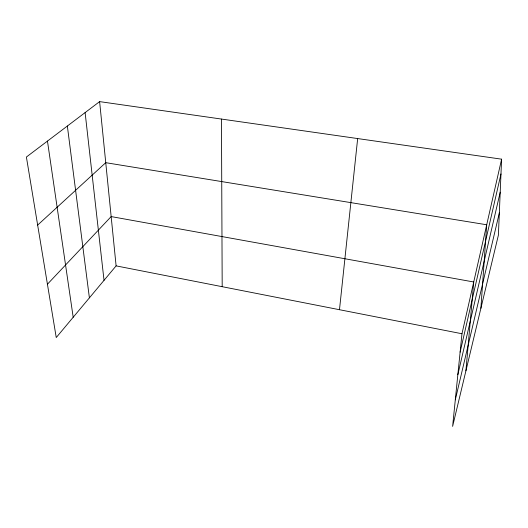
<?xml version="1.0" encoding="UTF-8"?>
<svg xmlns="http://www.w3.org/2000/svg" width="528" height="528" viewBox="0 0 528 528"><rect width="100%" height="100%" fill="white"/><g stroke="black" fill="none" stroke-linecap="round" stroke-linejoin="round"><path stroke-width="0.79" d="M501.6 159.172L498.399 235.118L452.621 426.386L461.974 333.749L501.6 159.172L99.62 101.614L26.4 157.027L56.245 337.544L116.107 265.874L99.62 101.614M480.889 308.293L486.71 224.77L105.752 162.683L37.653 225.093M465.92 370.821L473.728 281.985L111.157 216.579L47.428 284.222M339.484 309.712L357.667 138.56M460.112 352.183L500.98 173.936M457.842 374.695L500.207 192.199M455.301 399.841L499.336 212.903M116.107 265.874L461.974 333.749M47.461 141.088L73.194 317.255M67.353 126.034L89.397 297.851M85.114 112.589L104.029 280.328M221.463 119.057L222.189 286.691"/></g></svg>
